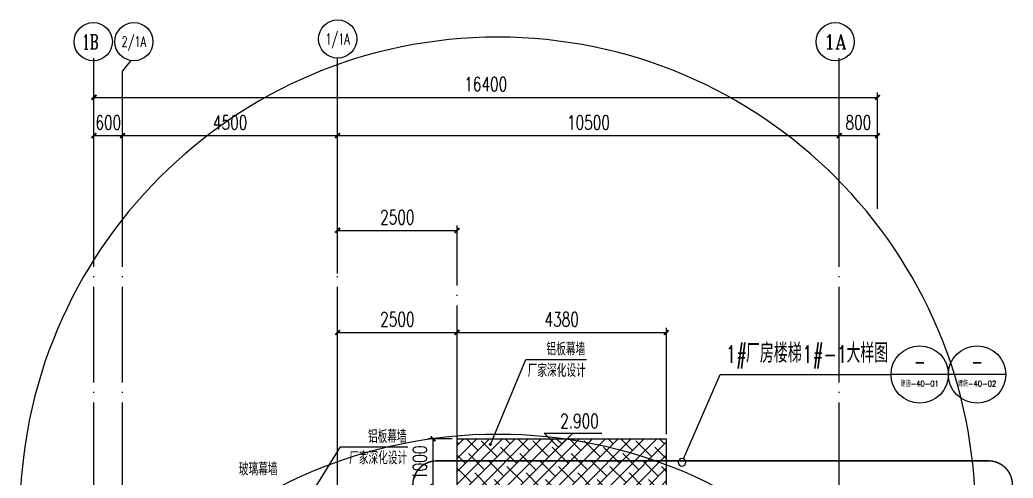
# Model space of a CAD drawing. Extents: x -1313754 to 847533, y 489853 to 941203.
# Drawn here: x -116006 to -95215, y 832699 to 842282 of the extents above; entities that cross this region are included whole.
import ezdxf
from ezdxf.enums import TextEntityAlignment as Align

# ---------------------------------------------------------------- set-up
doc = ezdxf.new("R2010")
doc.units = 0
doc.header["$LTSCALE"] = 1000
doc.header["$MEASUREMENT"] = 0
doc.linetypes.add('DASH', pattern=[0.35, 0.25, -0.1])
doc.linetypes.add('DOTE', pattern=[2.42, 2, -0.2, 0.02, -0.2])
doc.layers.get('Defpoints').update_dxf_attribs({"color": 210})
for name, color, linetype in [('A-AXIS-D', 1, 'Continuous'), ('A-AXIS-DOTE', 14, 'DOTE'), ('A-AXIS-DP', 126, 'Continuous'), ('A-AXIS-SYMB', 3, 'Continuous'), ('A-HATCH-2', 251, 'Continuous'), ('A-LIN-V', 9, 'Continuous'), ('AS-WALL', 40, 'Continuous'), ('DIM_ELEV', 3, 'Continuous'), ('PUB_TEXT', 7, 'Continuous'), ('SB_ZF消火栓', 10, 'Continuous'), ('建-标高', 3, 'Continuous')]:
    doc.layers.add(name, color=color, linetype=linetype)
doc.styles.add('_TCH_AXIS', font='COMPLEX', dxfattribs={"bigfont": 'GBCBIG'})
doc.styles.add('_TCH_DIM', font='SIMPLEX', dxfattribs={"bigfont": 'GBCBIG'})
doc.styles.add('_TCH_DIM_T3', font='SIMPLEX', dxfattribs={"width": 0.705882, "bigfont": 'GBCBIG'})
doc.styles.add('A-STANDARD', font='SIMPLEX', dxfattribs={"bigfont": 'GBCBIG'})
doc.dimstyles.new('_TCH_ARCH&&100', dxfattribs={"dimtxt": 297.5, "dimasz": 100, "dimexe": 100, "dimexo": 100, "dimgap": 126.25, "dimtad": 1, "dimdec": 0, "dimzin": 0, "dimdsep": 46, "dimtxsty": '_TCH_DIM_T3', "dimblk": 'ARCHTICK', "dimcen": 0.09, "dimclrt": 7, "dimazin": 2, "dimtfac": 1, "dimtdec": 0, "dimtix": 1, "dimtmove": 2, "dimatfit": 3, "dimfxl": 0, "dimtolj": 1, "dimtzin": 0, "dimarcsym": 0})

# ---------------------------------------------------------------- blocks, each defined once
blk = doc.blocks.new('_ArchTick')
at = {"color": 0, "linetype": 'ByBlock', "const_width": 0.4}
blk.add_lwpolyline([(-0.5, -0.5), (0.5, 0.5)], dxfattribs=at)
blk = doc.blocks.new('*D1352')
at = {"layer": 'A-AXIS-D', "color": 0, "lineweight": -2}
for p, q in [((106282, 33510), (106282, 35142)), ((106882, 33510), (106882, 35142)), ((106282, 35042), (106882, 35042))]:
    blk.add_line(p, q, dxfattribs=at)
at = {"layer": 'Defpoints', "color": 0}
for p in [(106882, 35042), (106282, 33410), (106882, 33410)]:
    blk.add_point(p, dxfattribs=at)
at = {"layer": 'A-AXIS-D', "color": 0, "lineweight": -2, "xscale": 100, "yscale": 100, "zscale": 100, "rotation": 180}
blk.add_blockref('_ArchTick', (106282, 35042), dxfattribs=at)
at = {"layer": 'A-AXIS-D', "color": 0, "lineweight": -2, "xscale": 100, "yscale": 100, "zscale": 100}
blk.add_blockref('_ArchTick', (106882, 35042), dxfattribs=at)
at = {"layer": 'A-AXIS-D', "color": 7, "insert": (106582, 35317), "char_height": 297.5, "attachment_point": 5, "style": '_TCH_DIM_T3'}
blk.add_mtext('\\A1;600', dxfattribs=at)
blk = doc.blocks.new('*D1353')
at = {"layer": 'A-AXIS-D', "color": 0, "lineweight": -2}
for p, q in [((106882, 33510), (106882, 35142)), ((111382, 33510), (111382, 35142)), ((106882, 35042), (111382, 35042))]:
    blk.add_line(p, q, dxfattribs=at)
at = {"layer": 'Defpoints', "color": 0}
for p in [(111382, 35042), (106882, 33410), (111382, 33410)]:
    blk.add_point(p, dxfattribs=at)
at = {"layer": 'A-AXIS-D', "color": 0, "lineweight": -2, "xscale": 100, "yscale": 100, "zscale": 100, "rotation": 180}
blk.add_blockref('_ArchTick', (106882, 35042), dxfattribs=at)
at = {"layer": 'A-AXIS-D', "color": 0, "lineweight": -2, "xscale": 100, "yscale": 100, "zscale": 100}
blk.add_blockref('_ArchTick', (111382, 35042), dxfattribs=at)
at = {"layer": 'A-AXIS-D', "color": 7, "insert": (109132, 35317), "char_height": 297.5, "attachment_point": 5, "style": '_TCH_DIM_T3'}
blk.add_mtext('\\A1;4500', dxfattribs=at)
blk = doc.blocks.new('*D1354')
at = {"layer": 'A-AXIS-D', "color": 0, "lineweight": -2}
for p, q in [((111382, 33510), (111382, 35142)), ((121882, 33510), (121882, 35142)), ((111382, 35042), (121882, 35042))]:
    blk.add_line(p, q, dxfattribs=at)
at = {"layer": 'Defpoints', "color": 0}
for p in [(121882, 35042), (111382, 33410), (121882, 33410)]:
    blk.add_point(p, dxfattribs=at)
at = {"layer": 'A-AXIS-D', "color": 0, "lineweight": -2, "xscale": 100, "yscale": 100, "zscale": 100, "rotation": 180}
blk.add_blockref('_ArchTick', (111382, 35042), dxfattribs=at)
at = {"layer": 'A-AXIS-D', "color": 0, "lineweight": -2, "xscale": 100, "yscale": 100, "zscale": 100}
blk.add_blockref('_ArchTick', (121882, 35042), dxfattribs=at)
at = {"layer": 'A-AXIS-D', "color": 7, "insert": (116632, 35317), "char_height": 297.5, "attachment_point": 5, "style": '_TCH_DIM_T3'}
blk.add_mtext('\\A1;10500', dxfattribs=at)
blk = doc.blocks.new('*D1355')
at = {"layer": 'A-AXIS-D', "color": 0, "lineweight": -2}
for p, q in [((121882, 33510), (121882, 35142)), ((122682, 33510), (122682, 35142)), ((121882, 35042), (122682, 35042))]:
    blk.add_line(p, q, dxfattribs=at)
at = {"layer": 'Defpoints', "color": 0}
for p in [(122682, 35042), (121882, 33410), (122682, 33410)]:
    blk.add_point(p, dxfattribs=at)
at = {"layer": 'A-AXIS-D', "color": 0, "lineweight": -2, "xscale": 100, "yscale": 100, "zscale": 100, "rotation": 180}
blk.add_blockref('_ArchTick', (121882, 35042), dxfattribs=at)
at = {"layer": 'A-AXIS-D', "color": 0, "lineweight": -2, "xscale": 100, "yscale": 100, "zscale": 100}
blk.add_blockref('_ArchTick', (122682, 35042), dxfattribs=at)
at = {"layer": 'A-AXIS-D', "color": 7, "insert": (122282, 35317), "char_height": 297.5, "attachment_point": 5, "style": '_TCH_DIM_T3'}
blk.add_mtext('\\A1;800', dxfattribs=at)
blk = doc.blocks.new('*D1365')
at = {"layer": 'A-AXIS-D', "color": 0, "lineweight": -2}
for p, q in [((106282, 34728), (106282, 35942)), ((106282, 35842), (122682, 35842)), ((122682, 34728), (122682, 35942))]:
    blk.add_line(p, q, dxfattribs=at)
at = {"layer": 'Defpoints', "color": 0}
for p in [(122682, 35842), (106282, 34628), (122682, 34628)]:
    blk.add_point(p, dxfattribs=at)
at = {"layer": 'A-AXIS-D', "color": 0, "lineweight": -2, "xscale": 100, "yscale": 100, "zscale": 100, "rotation": 180}
blk.add_blockref('_ArchTick', (106282, 35842), dxfattribs=at)
at = {"layer": 'A-AXIS-D', "color": 0, "lineweight": -2, "xscale": 100, "yscale": 100, "zscale": 100}
blk.add_blockref('_ArchTick', (122682, 35842), dxfattribs=at)
at = {"layer": 'A-AXIS-D', "color": 7, "insert": (114482, 36117), "char_height": 297.5, "attachment_point": 5, "style": '_TCH_DIM_T3'}
blk.add_mtext('\\A1;16400', dxfattribs=at)
blk = doc.blocks.new('*D1515')
at = {"layer": 'A-AXIS-D', "color": 0, "lineweight": -2}
for p, q in [((111382, 32160), (111382, 33160)), ((111382, 33060), (113882, 33060)), ((113882, 32160), (113882, 33160))]:
    blk.add_line(p, q, dxfattribs=at)
at = {"layer": 'Defpoints', "color": 0}
for p in [(113882, 33060), (111382, 32060), (113882, 32060)]:
    blk.add_point(p, dxfattribs=at)
at = {"layer": 'A-AXIS-D', "color": 0, "lineweight": -2, "xscale": 100, "yscale": 100, "zscale": 100, "rotation": 180}
blk.add_blockref('_ArchTick', (111382, 33060), dxfattribs=at)
at = {"layer": 'A-AXIS-D', "color": 0, "lineweight": -2, "xscale": 100, "yscale": 100, "zscale": 100}
blk.add_blockref('_ArchTick', (113882, 33060), dxfattribs=at)
at = {"layer": 'A-AXIS-D', "color": 7, "insert": (112632, 33335), "char_height": 297.5, "attachment_point": 5, "style": '_TCH_DIM_T3'}
blk.add_mtext('\\A1;2500', dxfattribs=at)
blk = doc.blocks.new('3132')
at = {"layer": 'A-AXIS-SYMB'}
for p, q in [((-102112, 833104), (-101345, 834866)), ((-101345, 834866), (-97770, 834866)), ((-96570, 834866), (-97770, 834866)), ((-95370, 834866), (-96570, 834866))]:
    blk.add_line(p, q, dxfattribs=at)
blk.add_lwpolyline([(-102064, 833030, 1), (-102225, 833030, 1)], format="xyb", close=True, dxfattribs=at)
for centre in [(-97170, 834866), (-95970, 834866)]:
    blk.add_circle(centre, 600, dxfattribs=at)
at = {"layer": 'DIM_ELEV', "linetype": 'DASH', "const_width": 30}
blk.add_lwpolyline([(-107280, 833060), (-95730, 833060, -0.414214), (-95230, 832560), (-95230, 825080, -0.414214), (-95730, 824580), (-107280, 824580, -0.414214), (-107780, 825080), (-107780, 832560, -0.414214)], format="xyb", close=True, dxfattribs=at)
at = {"layer": 'PUB_TEXT', "style": '_TCH_DIM', "width": 0.705882}
for s, p in [('1#', (-101228, 835111)), ('1#-1', (-99628, 835111))]:
    blk.add_text(s, height=357, dxfattribs=at).set_placement(p)
at = {"layer": 'PUB_TEXT', "style": '_TCH_DIM'}
for s, p in [('厂房楼梯', (-100808, 835111)), ('大样图', (-98704, 835111))]:
    blk.add_text(s, height=405.1, dxfattribs=at).set_placement(p)
for s, height, width, p, p2 in [('-', 365, 0.777778, (-97291, 834954), (-97048, 834954)), ('-', 365, 0.777778, (-96091, 834954), (-95848, 834954)), ('建施-40-01', 120.6, 0.947735, (-97568, 834614), (-96771, 834614)), ('建施-40-02', 114.3, 0.947735, (-96370, 834618), (-95569, 834618))]:
    blk.add_text(s, height=height, dxfattribs=dict(at, width=width)).set_placement(p, p2, align=Align.FIT)
blk = doc.blocks.new('A$C5D961328')
at = {"layer": 'SB_ZF消火栓'}
blk.add_hatch(color=256, dxfattribs=at).paths.add_polyline_path([(0, 40), (700, 40), (700, 240)])
at = {"layer": 'A-LIN-V', "ltscale": 500}
blk.add_circle((350, 40), 10001, dxfattribs=at)
at = {"layer": 'SB_ZF消火栓'}
for p, q in [((700, 240), (0, 240)), ((0, 240), (0, 40)), ((700, 240), (0, 40)), ((700, 240), (700, 40)), ((0, 40), (700, 40))]:
    blk.add_line(p, q, dxfattribs=at)
at = {"layer": 'SB_ZF消火栓', "color": 1}
blk.add_circle((140, 140), 32.5, dxfattribs=at)
blk = doc.blocks.new('234243242332')
at = {"layer": 'SB_ZF消火栓', "xscale": -1, "rotation": 180}
blk.add_blockref('A$C5D961328', (-106354, 831960), dxfattribs=at)
at = {"layer": 'SB_ZF消火栓'}
blk.add_blockref('A$C5D961328', (-106354, 823580), dxfattribs=at)
blk = doc.blocks.new('*D162')
at = {"layer": 'A-AXIS-DP', "color": 0, "lineweight": -2}
for p, q in [((-109354, 833620), (-109354, 835845)), ((-106854, 833620), (-106854, 835845)), ((-109354, 835745), (-106854, 835745))]:
    blk.add_line(p, q, dxfattribs=at)
at = {"layer": 'Defpoints', "color": 0}
for p in [(-106854, 835745), (-109354, 833520), (-106854, 833520)]:
    blk.add_point(p, dxfattribs=at)
at = {"layer": 'A-AXIS-DP', "color": 0, "lineweight": -2, "xscale": 100, "yscale": 100, "zscale": 100, "rotation": 180}
blk.add_blockref('_ArchTick', (-109354, 835745), dxfattribs=at)
at = {"layer": 'A-AXIS-DP', "color": 0, "lineweight": -2, "xscale": 100, "yscale": 100, "zscale": 100}
blk.add_blockref('_ArchTick', (-106854, 835745), dxfattribs=at)
at = {"layer": 'A-AXIS-DP', "color": 7, "insert": (-108104, 836020), "char_height": 297.5, "attachment_point": 5, "style": '_TCH_DIM_T3'}
blk.add_mtext('\\A1;2500', dxfattribs=at)
blk = doc.blocks.new('*D163')
at = {"layer": 'A-AXIS-DP', "color": 0, "lineweight": -2}
for p, q in [((-106854, 833620), (-106854, 835845)), ((-102474, 833620), (-102474, 835845)), ((-106854, 835745), (-102474, 835745))]:
    blk.add_line(p, q, dxfattribs=at)
at = {"layer": 'Defpoints', "color": 0}
for p in [(-102474, 835745), (-106854, 833520), (-102474, 833520)]:
    blk.add_point(p, dxfattribs=at)
at = {"layer": 'A-AXIS-DP', "color": 0, "lineweight": -2, "xscale": 100, "yscale": 100, "zscale": 100, "rotation": 180}
blk.add_blockref('_ArchTick', (-106854, 835745), dxfattribs=at)
at = {"layer": 'A-AXIS-DP', "color": 0, "lineweight": -2, "xscale": 100, "yscale": 100, "zscale": 100}
blk.add_blockref('_ArchTick', (-102474, 835745), dxfattribs=at)
at = {"layer": 'A-AXIS-DP', "color": 7, "insert": (-104664, 836020), "char_height": 297.5, "attachment_point": 5, "style": '_TCH_DIM_T3'}
blk.add_mtext('\\A1;4380', dxfattribs=at)
blk = doc.blocks.new('*D164')
at = {"layer": 'A-AXIS-DP', "color": 0, "lineweight": -2}
for p, q in [((-106954, 833520), (-107458, 833520)), ((-107358, 832520), (-107358, 833520)), ((-106954, 832520), (-107458, 832520))]:
    blk.add_line(p, q, dxfattribs=at)
at = {"layer": 'Defpoints', "color": 0}
for p in [(-107358, 833520), (-106854, 833520), (-106854, 832520)]:
    blk.add_point(p, dxfattribs=at)
at = {"layer": 'A-AXIS-DP', "color": 0, "lineweight": -2, "xscale": 100, "yscale": 100, "zscale": 100}
for p, rotation in [((-107358, 833520), 90), ((-107358, 832520), 270)]:
    blk.add_blockref('_ArchTick', p, dxfattribs=dict(at, rotation=rotation))
at = {"layer": 'A-AXIS-DP', "color": 7, "insert": (-107633, 833020), "char_height": 297.5, "attachment_point": 5, "rotation": 90, "style": '_TCH_DIM_T3'}
blk.add_mtext('\\A1;1000', dxfattribs=at)
blk = doc.blocks.new('dote')
at = {"layer": 'A-AXIS-D'}
for centre in [(111382.2, 37062.3), (106267.3, 37006.1), (107117.3, 37006.1), (121797.3, 37006.1)]:
    blk.add_circle(centre, 400, dxfattribs=at)
at = {"layer": 'A-AXIS-DOTE'}
for p, q in [((106282.2, 15360), (106282.2, 36662.3)), ((107051.7, 36611.6), (106882.2, 36400)), ((111382.2, 15360), (111382.2, 36662.3)), ((121882.2, 15360), (121882.2, 36662.3)), ((106882.2, 15360), (106882.2, 36400)), ((113882.2, 17390), (113882.2, 33120))]:
    blk.add_line(p, q, dxfattribs=at)
at = {"layer": 'PUB_TEXT', "style": '_TCH_AXIS', "width": 0.65625}
for s, height, p, p2 in [('1/1A', 232.83, (111127.5, 36945.9), (111636.9, 36945.9)), ('2/1A', 219.77, (106859.8, 36896.2), (107374.8, 36896.2))]:
    blk.add_text(s, height=height, dxfattribs=at).set_placement(p, p2, align=Align.FIT)
at = {"layer": 'PUB_TEXT', "style": '_TCH_AXIS'}
for s, height, p, p2 in [('1B ', 307.25, (106033.2, 36852.5), (106501.4, 36852.5)), ('1A', 300.65, (121561.1, 36855.8), (122033.5, 36855.8))]:
    blk.add_text(s, height=height, dxfattribs=at).set_placement(p, p2, align=Align.FIT)
at = {"layer": 'A-AXIS-D'}
for base, p1, p2, angle, picture, middle in [((122682.2, 35841.7), (106282.2, 34628.1), (122682.2, 34628.1), 0, '*D1365', (114482.2, 36116.7)), ((106882.2, 35041.7), (106282.2, 33410), (106882.2, 33410), 0, '*D1352', (106582.2, 35316.7)), ((111382.2, 35041.7), (106882.2, 33410), (111382.2, 33410), 0, '*D1353', (109132.2, 35316.7)), ((121882.2, 35041.7), (111382.2, 33410), (121882.2, 33410), 0, '*D1354', (116632.2, 35316.7)), ((122682.2, 35041.7), (121882.2, 33410), (122682.2, 33410), 0, '*D1355', (122282.2, 35316.7)), ((113882.2, 33060), (111382.2, 32060), (113882.2, 32060), 360, '*D1515', (112632.2, 33335))]:
    dim = blk.add_linear_dim(base=base, p1=p1, p2=p2, angle=angle, dimstyle='_TCH_ARCH&&100', override={"dimgap": 0}, dxfattribs=at)
    dim.commit()
    dim.dimension.update_dxf_attribs({"geometry": picture, "text_midpoint": middle, "dimtype": 161})

msp = doc.modelspace()

# ---------------------------------------------------------------- hatches: boundary and pattern name
at = {"layer": 'A-HATCH-2'}
h = msp.add_hatch(dxfattribs=at)
h.set_pattern_fill('ANSI38', color=256, scale=120)
h.set_pattern_definition([(45, (0, 0), (-134.70384, 134.70384), []), (135, (0, 0), (-404.111525, 134.70384), [476.25, -285.75])])
h.paths.add_polyline_path([(-106854.2, 833520), (-102474.2, 833520), (-102474.2, 832520), (-106854.2, 832520)])

# ---------------------------------------------------------------- linework, layer by layer
at = {"layer": 'A-AXIS-SYMB'}
for p, q in [((-106157.9, 833404.4), (-105412.8, 835179)), ((-105412.8, 835179), (-104144.7, 835179)), ((-109806.5, 832530), (-109292.3, 833350)), ((-109292.3, 833350), (-107882.3, 833350))]:
    msp.add_line(p, q, dxfattribs=at)
at = {"layer": 'A-AXIS-SYMB', "const_width": 32}
msp.add_lwpolyline([(-106164.1, 833389.6, 1), (-106151.7, 833419.1, 1)], format="xyb", close=True, dxfattribs=at)
at = {"layer": 'A-LIN-V', "ltscale": 500}
msp.add_lwpolyline([(-106854.2, 832520), (-106854.2, 833520), (-102474.2, 833520), (-102474.2, 832520)], dxfattribs=at)
at = {"layer": '建-标高'}
for p, q in [((-104733.6, 833338.2), (-105033.6, 833638.2)), ((-105033.6, 833638.2), (-103827.2, 833638.2)), ((-104733.6, 833338.2), (-104433.6, 833638.2))]:
    msp.add_line(p, q, dxfattribs=at)

# ---------------------------------------------------------------- block references
at = {"layer": 'A-AXIS-DP'}
msp.add_blockref('3132', (0, 0), dxfattribs=at)
at = {"layer": 'AS-WALL'}
msp.add_blockref('dote', (-220736.4, 804820), dxfattribs=at)
at = {"layer": 'SB_ZF消火栓', "linetype": 'Continuous'}
msp.add_blockref('234243242332', (0, 0), dxfattribs=at)

# ---------------------------------------------------------------- texts
at = {"layer": 'PUB_TEXT', "style": '_TCH_DIM'}
for s, p in [('铝板幕墙', (-104982.3, 835263)), ('厂家深化设计', (-105375.5, 834815)), ('铝板幕墙', (-108719.9, 833434)), ('厂家深化设计', (-109113.1, 832986)), ('玻璃幕墙', (-111422.2, 832754))]:
    msp.add_text(s, height=270.07, dxfattribs=at).set_placement(p)
at = {"layer": 'PUB_TEXT', "style": 'A-STANDARD', "width": 0.705882}
msp.add_text('2.900', height=297.5, dxfattribs=at).set_placement((-104697.2, 833743.2))

# ---------------------------------------------------------------- dimensions: what is measured, and where the dimension line sits
at = {"layer": 'A-AXIS-DP'}
for p1, p2, distance, picture, middle in [((-109354.2, 833520), (-106854.2, 833520), 2225.5, '*D162', (-108104.2, 836020.5)), ((-106854.2, 833520), (-102474.2, 833520), 2225.5, '*D163', (-104664.2, 836020.5)), ((-106854.2, 832520), (-106854.2, 833520), 503.9, '*D164', (-107633.1, 833020))]:
    dim = msp.add_aligned_dim(p1=p1, p2=p2, distance=distance, dimstyle='_TCH_ARCH&&100', dxfattribs=at)
    dim.commit()
    dim.dimension.update_dxf_attribs({"geometry": picture, "text_midpoint": middle})

doc.saveas('drawing.dxf')
